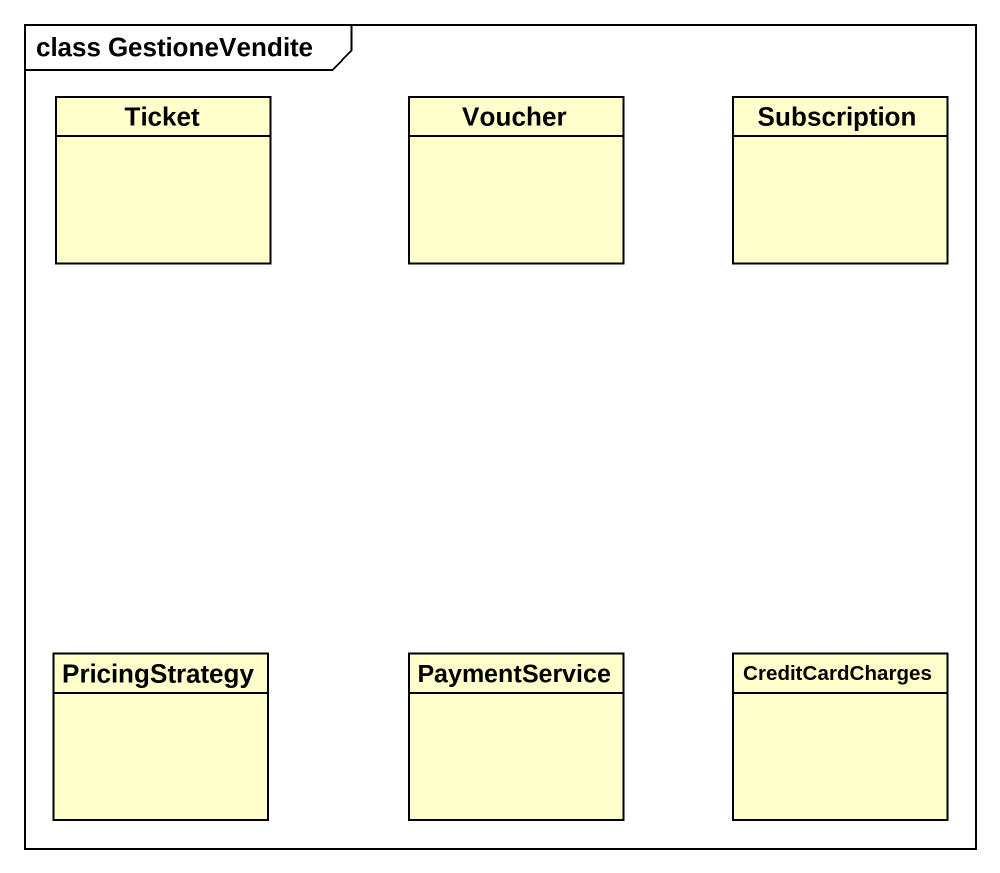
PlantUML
@startuml
mainframe class GestioneVendite
hide circle
hide empty members
class Ticket
class Voucher
class Subscription
class PricingStrategy
class PaymentService
class CreditCardCharges
@enduml
